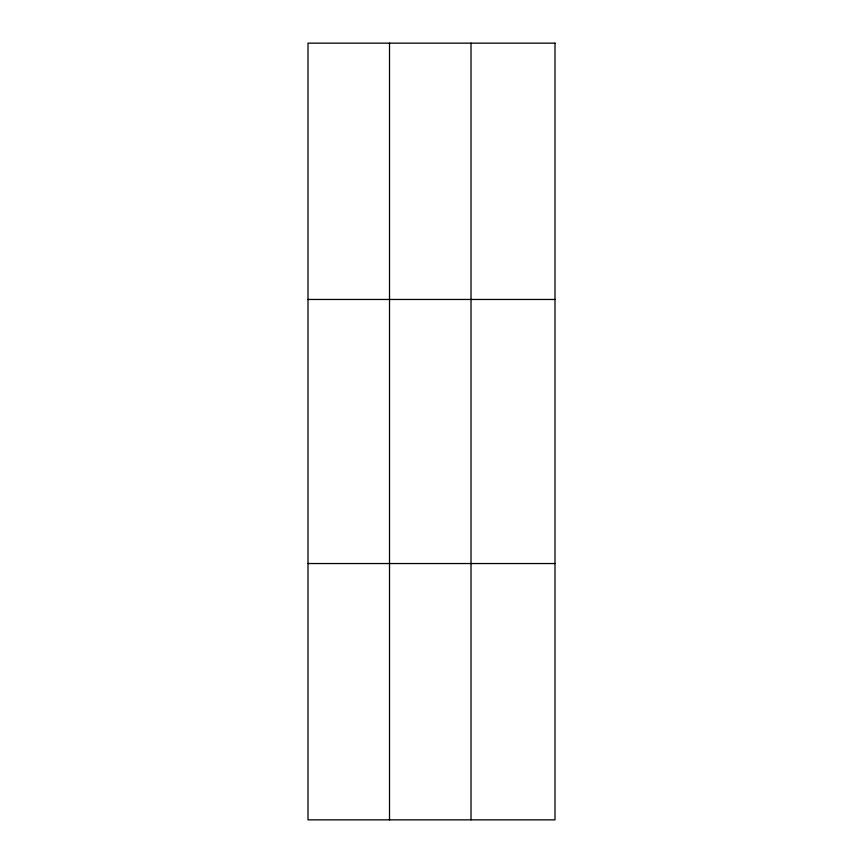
<?xml version="1.0" encoding="UTF-8"?>
<svg xmlns="http://www.w3.org/2000/svg" width="863" height="863" viewBox="0 0 863 863"><rect width="100%" height="100%" fill="white"/><g stroke="black" fill="none" stroke-linecap="round" stroke-linejoin="round"><path stroke-width="1.29" d="M389.515 819.85L389.515 43.15M471.015 819.85L471.015 43.15M308.005 299.461L554.995 299.461M308.005 563.539L554.995 563.539M554.995 43.15L554.995 819.85L308.005 819.85L308.005 43.15L554.995 43.15"/></g></svg>
